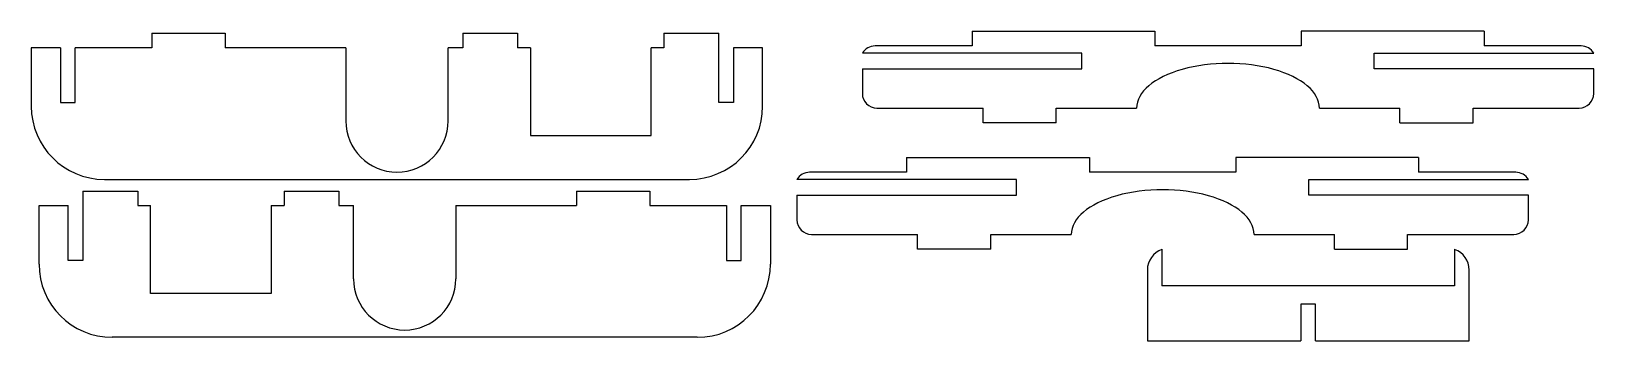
# Model space of a CAD drawing. Header units: inches. Extents: x 0.4 to 21.8, y 19.6 to 23.8.
import ezdxf

# ---------------------------------------------------------------- set-up
doc = ezdxf.new("R2010")
doc.units = ezdxf.units.IN
doc.header["$MEASUREMENT"] = 0

msp = doc.modelspace()

# ---------------------------------------------------------------- linework, layer by layer
at = {"color": 7, "linetype": 'Continuous', "lineweight": 25}
for p, q in [((2.081, 23.778), (2.081, 23.578)), ((2.081, 23.778), (3.081, 23.778)), ((3.081, 23.778), (3.081, 23.578)), ((6.331, 23.778), (6.331, 23.578)), ((6.331, 23.778), (7.081, 23.778)), ((7.081, 23.778), (7.081, 23.578)), ((9.081, 23.778), (9.831, 23.778)), ((9.081, 23.778), (9.081, 23.578)), ((9.831, 22.828), (9.831, 23.778)), ((13.294, 23.803), (15.794, 23.803)), ((13.294, 23.803), (13.294, 23.603)), ((15.794, 23.803), (15.794, 23.603)), ((17.794, 23.803), (17.794, 23.603)), ((20.294, 23.803), (17.794, 23.803)), ((20.294, 23.803), (20.294, 23.603)), ((0.431, 23.578), (0.431, 22.778)), ((0.831, 23.578), (0.431, 23.578)), ((0.831, 23.578), (0.831, 22.828)), ((1.031, 22.828), (1.031, 23.578)), ((2.081, 23.578), (1.031, 23.578)), ((4.731, 23.578), (3.081, 23.578)), ((4.731, 23.578), (4.731, 22.578)), ((6.131, 22.578), (6.131, 23.578)), ((6.331, 23.578), (6.131, 23.578)), ((7.256, 23.578), (7.081, 23.578)), ((7.256, 23.578), (7.256, 22.378)), ((8.906, 22.378), (8.906, 23.578)), ((9.081, 23.578), (8.906, 23.578)), ((10.031, 23.578), (10.031, 22.828)), ((10.431, 23.578), (10.031, 23.578)), ((10.431, 22.778), (10.431, 23.578)), ((14.794, 23.503), (11.794, 23.503)), ((13.294, 23.603), (11.968, 23.603)), ((14.794, 23.288), (14.794, 23.503)), ((17.794, 23.603), (15.794, 23.603)), ((18.794, 23.288), (18.794, 23.503)), ((18.794, 23.503), (21.794, 23.503)), ((21.621, 23.603), (20.294, 23.603)), ((11.794, 23.288), (11.794, 22.953)), ((11.794, 23.288), (14.794, 23.288)), ((21.794, 23.288), (18.794, 23.288)), ((21.794, 22.953), (21.794, 23.288)), ((0.831, 22.828), (1.031, 22.828)), ((10.031, 22.828), (9.831, 22.828)), ((11.994, 22.753), (13.444, 22.753)), ((13.444, 22.553), (13.444, 22.753)), ((14.444, 22.753), (15.544, 22.753)), ((14.444, 22.553), (14.444, 22.753)), ((18.044, 22.753), (19.144, 22.753)), ((19.144, 22.553), (19.144, 22.753)), ((20.144, 22.753), (21.594, 22.753)), ((20.144, 22.553), (20.144, 22.753)), ((14.444, 22.553), (13.444, 22.553)), ((19.144, 22.553), (20.144, 22.553)), ((7.256, 22.378), (8.906, 22.378)), ((12.4, 22.076), (12.4, 21.876)), ((12.4, 22.076), (14.9, 22.076)), ((14.9, 22.076), (14.9, 21.876)), ((16.9, 22.076), (16.9, 21.876)), ((19.4, 22.076), (16.9, 22.076)), ((19.4, 22.076), (19.4, 21.876)), ((12.4, 21.876), (11.073, 21.876)), ((16.9, 21.876), (14.9, 21.876)), ((20.727, 21.876), (19.4, 21.876)), ((1.137, 21.619), (1.137, 20.669)), ((1.137, 21.619), (1.887, 21.619)), ((1.431, 21.778), (9.431, 21.778)), ((1.887, 21.619), (1.887, 21.419)), ((3.887, 21.619), (3.887, 21.419)), ((3.887, 21.619), (4.637, 21.619)), ((4.637, 21.619), (4.637, 21.419)), ((7.887, 21.619), (7.887, 21.419)), ((7.887, 21.619), (8.887, 21.619)), ((8.887, 21.619), (8.887, 21.419)), ((13.9, 21.776), (10.9, 21.776)), ((13.9, 21.561), (13.9, 21.776)), ((17.9, 21.561), (17.9, 21.776)), ((17.9, 21.776), (20.9, 21.776)), ((0.537, 21.419), (0.937, 21.419)), ((0.537, 20.619), (0.537, 21.419)), ((0.937, 20.669), (0.937, 21.419)), ((1.887, 21.419), (2.062, 21.419)), ((2.062, 20.219), (2.062, 21.419)), ((3.712, 21.419), (3.712, 20.219)), ((3.712, 21.419), (3.887, 21.419)), ((4.637, 21.419), (4.837, 21.419)), ((4.837, 20.419), (4.837, 21.419)), ((6.237, 21.419), (6.237, 20.419)), ((6.237, 21.419), (7.887, 21.419)), ((8.887, 21.419), (9.937, 21.419)), ((9.937, 21.419), (9.937, 20.669)), ((10.137, 20.669), (10.137, 21.419)), ((10.137, 21.419), (10.537, 21.419)), ((10.537, 21.419), (10.537, 20.619)), ((10.9, 21.561), (10.9, 21.226)), ((10.9, 21.561), (13.9, 21.561)), ((20.9, 21.561), (17.9, 21.561)), ((20.9, 21.226), (20.9, 21.561)), ((11.1, 21.026), (12.55, 21.026)), ((12.55, 20.826), (12.55, 21.026)), ((13.55, 21.026), (14.65, 21.026)), ((13.55, 20.826), (13.55, 21.026)), ((17.15, 21.026), (18.25, 21.026)), ((18.25, 20.826), (18.25, 21.026)), ((19.25, 21.026), (20.7, 21.026)), ((19.25, 20.826), (19.25, 21.026)), ((13.55, 20.826), (12.55, 20.826)), ((15.891, 20.822), (15.891, 20.322)), ((18.25, 20.826), (19.25, 20.826)), ((19.891, 20.822), (19.891, 20.322)), ((1.137, 20.669), (0.937, 20.669)), ((9.937, 20.669), (10.137, 20.669)), ((15.691, 20.539), (15.691, 19.572)), ((20.091, 19.572), (20.091, 20.539)), ((19.891, 20.322), (15.891, 20.322)), ((3.712, 20.219), (2.062, 20.219)), ((17.991, 20.072), (17.791, 20.072)), ((17.791, 20.072), (17.791, 19.572)), ((17.991, 19.572), (17.991, 20.072)), ((9.537, 19.619), (1.537, 19.619)), ((15.691, 19.572), (17.791, 19.572)), ((17.991, 19.572), (20.091, 19.572))]:
    msp.add_line(p, q, dxfattribs=at)
for centre, radius, start, end in [((11.968, 23.403), 0.2, 90, 150), ((21.621, 23.403), 0.2, 30, 90), ((11.994, 22.953), 0.2, 180, 270), ((21.594, 22.953), 0.2, 270, 0), ((1.431, 22.778), 1, 180, 270), ((9.431, 22.778), 1, 270, 0), ((5.431, 22.578), 0.7, 180, 0), ((11.073, 21.676), 0.2, 90, 150), ((20.727, 21.676), 0.2, 30, 90), ((11.1, 21.226), 0.2, 180, 270), ((20.7, 21.226), 0.2, 270, 0), ((15.991, 20.539), 0.3, 109.4712, 180), ((19.791, 20.539), 0.3, 0, 70.5288), ((1.537, 20.619), 1, 180, 270), ((9.537, 20.619), 1, 270, 0), ((5.537, 20.419), 0.7, 180, 0)]:
    msp.add_arc(centre, radius, start, end, dxfattribs=at)
for centre in [(16.794, 22.753), (15.9, 21.026)]:
    msp.add_ellipse(centre, major_axis=(1.25, 0), ratio=0.488678, start_param=0, end_param=3.141593, dxfattribs=at)

doc.saveas('drawing.dxf')
